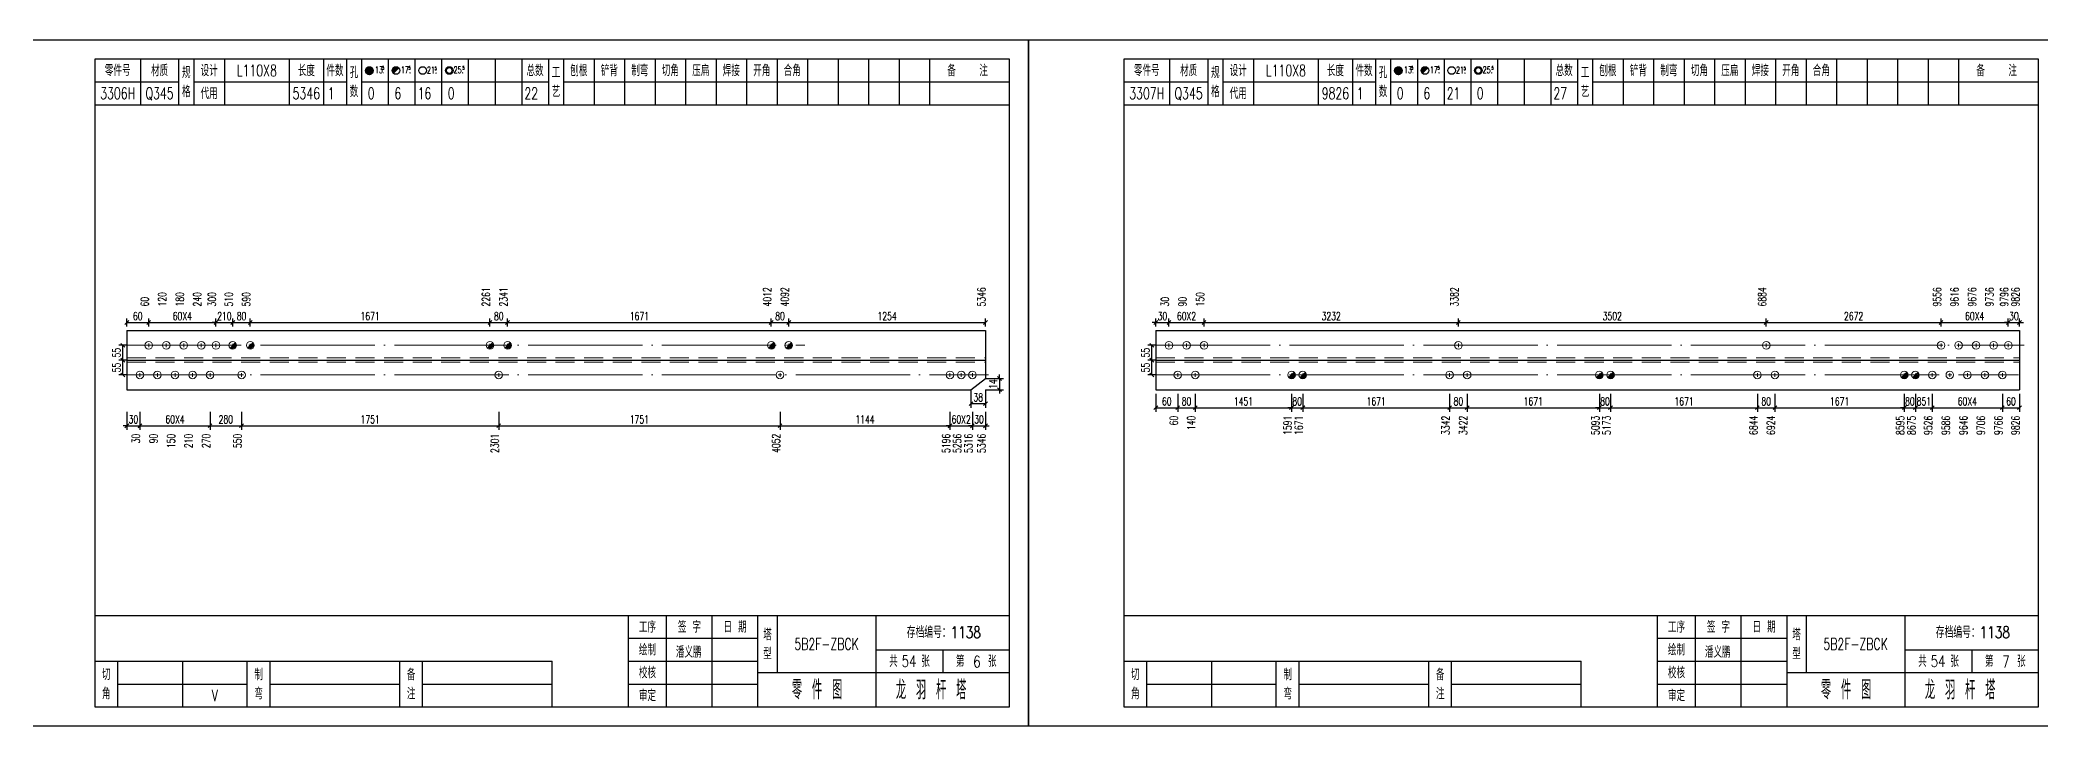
# Model space of a CAD drawing. Header units: millimetres. Extents: x 0 to 30240, y -10896 to -1348.
# Drawn here: x 1361 to 1886, y -10043 to -9863 of the extents above; entities that cross this region are included whole.
import ezdxf
from ezdxf.enums import TextEntityAlignment as Align

# ---------------------------------------------------------------- set-up
doc = ezdxf.new("R2010")
doc.units = ezdxf.units.MM
doc.header["$LTSCALE"] = 20
doc.header["$PDMODE"] = 1
doc.linetypes.add('DASHDOT2X', pattern=[1.75, 1.5, -0.125, 0, -0.125])
doc.linetypes.add('HIDDEN', pattern=[0.375, 0.25, -0.125])
for name, color, linetype, lineweight in [('1', 7, 'Continuous', 25), ('11', 3, 'Continuous', 13), ('2', 1, 'HIDDEN', 13), ('5', 1, 'Continuous', 13), ('7', 2, 'DASHDOT2X', 13)]:
    doc.layers.add(name, color=color, linetype=linetype, lineweight=lineweight)
doc.styles.get("Standard").update_dxf_attribs({"font": 'simplex', "width": 0.7, "bigfont": 'gbhzfs.shx'})
doc.styles.add('SYMBOL_TXT', font='txt.shx', dxfattribs={"width": 0.6})
doc.styles.add('TITLE_TXT', font='simplex.shx', dxfattribs={"width": 0.75, "height": 2.5, "bigfont": 'gbhzfs.shx'})
doc.dimstyles.get("Standard").update_dxf_attribs({"dimtxt": 2.1, "dimasz": 1, "dimexe": 1.05, "dimexo": 0, "dimgap": 0.63, "dimtad": 1, "dimzin": 0, "dimdsep": 46, "dimtxsty": 'standard', "dimblk": 'OBLIQUE', "dimblk1": 'OBLIQUE', "dimblk2": 'OBLIQUE', "dimcen": 0.09, "dimadec": 0, "dimazin": 0, "dimtfac": 1, "dimtdec": 1, "dimtix": 1, "dimtmove": 0, "dimatfit": 3, "dimfxl": 0, "dimtolj": 1, "dimtzin": 0, "dimarcsym": 0})
pattern_1 = [(0, (-3, 0), (0, 0.0125), [])]

# ---------------------------------------------------------------- blocks, each defined once
blk = doc.blocks.new('M12_HOLE')
h = blk.add_hatch()
h.set_pattern_fill('LINE', scale=0.1, style=0)
h.set_pattern_definition(pattern_1)
h.paths.add_polyline_path([(-5, 0, 1), (-1, 0, 1)])
at = {"color": 7}
blk.add_circle((-3, 0), 2, dxfattribs=at)
at = {"color": 7, "attachment_point": 1, "style": 'SYMBOL_TXT'}
for s, insert, char_height, width in [('13\\f??|b0|i0|c0|p54;.', (-0.1, 2.1), 3.5, 5.707), ('5', (3.7, 2.3), 1.8, 2.931)]:
    blk.add_mtext(s, dxfattribs=dict(at, insert=insert, char_height=char_height, width=width))
blk = doc.blocks.new('M16_HOLE')
h = blk.add_hatch()
h.set_pattern_fill('LINE', scale=0.1, style=0)
h.set_pattern_definition(pattern_1)
h.paths.add_polyline_path([(-1.6, 1.4, 0.668179), (-5, 0, 0.198912), (-4.4, -1.4)])
at = {"color": 7}
blk.add_circle((-3, 0), 2, dxfattribs=at)
at = {"color": 7, "attachment_point": 1, "style": 'SYMBOL_TXT'}
for s, insert, char_height, width in [('17.', (-0.4, 2.1), 3.5, 6.316), ('5', (3.6, 2.3), 1.8, 1.822)]:
    blk.add_mtext(s, dxfattribs=dict(at, insert=insert, char_height=char_height, width=width))
blk = doc.blocks.new('M20_HOLE')
at = {"color": 7}
blk.add_circle((-3, 0), 2, dxfattribs=at)
at = {"color": 7, "attachment_point": 1, "style": 'SYMBOL_TXT'}
for s, insert, char_height, width in [('21.', (-0.7, 2), 3.5, 6.074), ('5', (3.3, 2), 1.8, 1.458)]:
    blk.add_mtext(s, dxfattribs=dict(at, insert=insert, char_height=char_height, width=width))
blk = doc.blocks.new('M24_HOLE')
at = {"color": 7}
for radius in [2, 1.5]:
    blk.add_circle((-3, 0), radius, dxfattribs=at)
at = {"color": 7, "attachment_point": 1, "style": 'SYMBOL_TXT'}
for s, insert, char_height, width in [('25.', (-0.7, 2.1), 3.5, 2.429), ('5', (3.9, 2.3), 1.8, 1.944)]:
    blk.add_mtext(s, dxfattribs=dict(at, insert=insert, char_height=char_height, width=width))
blk = doc.blocks.new('JgCard')
for p, q in [((270, 180), (0, 180)), ((0, 180), (0, 0)), ((270, 0), (270, 180)), ((265, 175), (25, 175)), ((25, 175), (25, 5)), ((37, 175), (37, 163)), ((47, 175), (47, 163)), ((51, 175), (51, 163)), ((59, 175), (59, 163)), ((76, 175), (76, 163)), ((85, 175), (85, 163)), ((91, 175), (91, 163)), ((95, 175), (95, 163)), ((102, 175), (102, 163)), ((109, 175), (109, 163)), ((116, 175), (116, 163)), ((123, 175), (123, 163)), ((130, 175), (130, 163)), ((137, 175), (137, 163)), ((144, 175), (144, 163)), ((148, 175), (148, 163)), ((156, 175), (156, 163)), ((164, 175), (164, 163)), ((172, 175), (172, 163)), ((180, 175), (180, 163)), ((188, 175), (188, 163)), ((196, 175), (196, 163)), ((204, 175), (204, 163)), ((212, 175), (212, 163)), ((220, 175), (220, 163)), ((228, 175), (228, 163)), ((236, 175), (236, 163)), ((244, 175), (244, 163)), ((265, 5), (265, 175)), ((25, 169), (47, 169)), ((51, 169), (91, 169)), ((95, 169), (144, 169)), ((148, 169), (265, 169)), ((25, 163), (265, 163)), ((25, 29), (265, 29)), ((165, 5), (165, 29)), ((175, 5), (175, 29)), ((187, 5), (187, 29)), ((199, 5), (199, 29)), ((204, 29), (204, 14)), ((230, 5), (230, 29)), ((165, 23), (199, 23)), ((25, 17), (145, 17)), ((31, 5), (31, 17)), ((48, 17), (48, 5)), ((65, 5), (65, 17)), ((71, 5), (71, 17)), ((105, 5), (105, 17)), ((111, 5), (111, 17)), ((145, 5), (145, 17)), ((165, 17), (199, 17)), ((230, 20), (265, 20)), ((247.5, 20), (247.5, 14)), ((31, 11), (65, 11)), ((71, 11), (105, 11)), ((111, 11), (145, 11)), ((165, 11), (199, 11)), ((199, 14), (265, 14)), ((0, 0), (270, 0)), ((25, 5), (265, 5))]:
    blk.add_line(p, q)
blk.add_lwpolyline([(96.03, 171.99, -1), (98.03, 171.99, -1)], format="xyb", close=True)
blk.add_point((145, 96))
at = {"xscale": 0.5, "yscale": 0.5, "zscale": 0.5}
for name, p in [('M12_HOLE', (98.53, 171.99)), ('M16_HOLE', (105.5, 172)), ('M20_HOLE', (112.5, 172)), ('M24_HOLE', (119.5, 172))]:
    blk.add_blockref(name, p, dxfattribs=at)
at = {"style": 'TITLE_TXT', "width": 0.75}
for s, height, p in [('存档编号：1138', 3.076, (238.02, 23.07)), ('潘义鹏', 3, (177.45, 17.91)), ('龙 羽 杆 塔', 5, (235.17, 6.97))]:
    blk.add_text(s, height=height, dxfattribs=at).set_placement(p)
at = {"attachment_point": 5, "style": 'TITLE_TXT'}
for s, insert, char_height, width in [('零件号', (31, 172), 3, 15), ('材质', (42, 172), 3, 8), ('设计', (55, 172), 3, 8), ('长度', (80.5, 172), 3, 8), ('件数', (88, 172), 3, 6), ('总数', (140.5, 172), 3, 7), ('刨根', (152, 172), 3, 8), ('铲背', (160, 172), 3, 8), ('制弯', (168, 172), 3, 8), ('切角', (176, 172), 3, 8), ('压扁', (184, 172), 3, 8), ('焊接', (192, 172), 3, 8), ('开角', (200, 172), 3, 8), ('合角', (208, 172), 3, 8), ('备    注', (254, 172), 3, 22), ('规格', (49, 169), 3, 4), ('孔数', (93, 169), 3, 4), ('工\\P艺', (146, 169), 3, 4), ('代用', (55, 166), 3, 8), ('工序', (170, 26), 3, 10), ('签 字', (181, 26), 3, 12), ('日 期', (193, 26), 3, 12), ('绘制', (170, 20), 3, 10), ('塔\\P型', (201.5, 21.5), 3, 5), ('校核', (170, 14), 3, 10), ('共    张', (238.75, 17), 3, 17.5), ('第    张', (256.25, 17), 3, 17.5), ('切\\P角', (28, 11), 3, 6), ('制\\P弯', (68, 11), 3, 6), ('备\\P注', (108, 11), 3, 6), ('零 件 图', (214.5, 9.5), 5, 31), ('审定', (170, 8), 3, 10)]:
    blk.add_mtext(s, dxfattribs=dict(at, insert=insert, char_height=char_height, width=width))
blk = doc.blocks.new('M20')
for p, q in [((-0.5, 0), (0.5, 0)), ((0, -0.5), (0, 0.5))]:
    blk.add_line(p, q)
blk.add_circle((0, 0), 1)
blk = doc.blocks.new('M16')
for p, q in [((-0.71, -0.71), (0.71, 0.71)), ((-0.4, 0), (0.4, 0)), ((0, 0.4), (0, -0.4))]:
    blk.add_line(p, q)
blk.add_circle((0, 0), 1)
for radius in [0.8, 0.6, 0.4, 0.2]:
    blk.add_arc((0, 0), radius, 225, 45)
blk = doc.blocks.new('_Oblique')
at = {"color": 0, "linetype": 'ByBlock', "lineweight": -2}
blk.add_line((-0.5, -0.5), (0.5, 0.5), dxfattribs=at)
blk = doc.blocks.new('*D4847')
at = {"layer": '11', "color": 0, "lineweight": -2}
for p, q in [((1383.4, -9964.04), (1382.4, -9964.04)), ((1383.4, -9960.36), (1383.4, -9965.09)), ((1383.4, -9964.04), (1386.84, -9964.04)), ((1386.84, -9960.36), (1386.84, -9965.09)), ((1386.84, -9964.04), (1387.84, -9964.04))]:
    blk.add_line(p, q, dxfattribs=at)
at = {"layer": 'Defpoints', "color": 0}
for p in [(1383.4, -9960.36), (1386.84, -9960.36), (1386.84, -9964.04)]:
    blk.add_point(p, dxfattribs=at)
at = {"layer": '11', "color": 0, "lineweight": -2}
blk.add_blockref('_Oblique', (1383.4, -9964.04), dxfattribs=at)
at = {"layer": '11', "color": 0, "lineweight": -2, "rotation": 180}
blk.add_blockref('_Oblique', (1386.84, -9964.04), dxfattribs=at)
at = {"layer": '11', "color": 0, "insert": (1385.12, -9962.36), "char_height": 2.1, "attachment_point": 5}
blk.add_mtext('\\A1;30', dxfattribs=at)
blk = doc.blocks.new('*D4853')
at = {"layer": '11', "color": 0, "lineweight": -2}
for p, q in [((1599.38, -9964.04), (1598.38, -9964.04)), ((1599.38, -9960.36), (1599.38, -9965.09)), ((1599.38, -9964.04), (1605.26, -9964.04)), ((1605.26, -9960.36), (1605.26, -9965.09)), ((1605.26, -9964.04), (1606.26, -9964.04))]:
    blk.add_line(p, q, dxfattribs=at)
at = {"layer": 'Defpoints', "color": 0}
for p in [(1599.38, -9960.36), (1605.26, -9960.36), (1605.26, -9964.04)]:
    blk.add_point(p, dxfattribs=at)
at = {"layer": '11', "color": 0, "lineweight": -2}
blk.add_blockref('_Oblique', (1599.38, -9964.04), dxfattribs=at)
at = {"layer": '11', "color": 0, "lineweight": -2, "rotation": 180}
blk.add_blockref('_Oblique', (1605.26, -9964.04), dxfattribs=at)
at = {"layer": '11', "color": 0, "insert": (1602.32, -9962.36), "char_height": 2.1, "attachment_point": 5}
blk.add_mtext('\\A1;60X2', dxfattribs=at)
blk = doc.blocks.new('*D4854')
at = {"layer": '11', "color": 0, "lineweight": -2}
for p, q in [((1605.26, -9964.04), (1604.26, -9964.04)), ((1605.26, -9960.36), (1605.26, -9965.09)), ((1605.26, -9964.04), (1608.7, -9964.04)), ((1608.7, -9960.36), (1608.7, -9965.09)), ((1608.7, -9964.04), (1609.7, -9964.04))]:
    blk.add_line(p, q, dxfattribs=at)
at = {"layer": 'Defpoints', "color": 0}
for p in [(1605.26, -9960.36), (1608.7, -9960.36), (1608.7, -9964.04)]:
    blk.add_point(p, dxfattribs=at)
at = {"layer": '11', "color": 0, "lineweight": -2}
blk.add_blockref('_Oblique', (1605.26, -9964.04), dxfattribs=at)
at = {"layer": '11', "color": 0, "lineweight": -2, "rotation": 180}
blk.add_blockref('_Oblique', (1608.7, -9964.04), dxfattribs=at)
at = {"layer": '11', "color": 0, "insert": (1606.98, -9962.36), "char_height": 2.1, "attachment_point": 5}
blk.add_mtext('\\A1;30', dxfattribs=at)
blk = doc.blocks.new('*D4857')
at = {"layer": '11', "color": 0, "lineweight": -2}
for p, q in [((1406.79, -9936.95), (1405.79, -9936.95)), ((1406.79, -9938), (1406.79, -9935.9)), ((1406.79, -9936.95), (1411.2, -9936.95)), ((1411.2, -9938), (1411.2, -9935.9)), ((1411.2, -9936.95), (1412.2, -9936.95))]:
    blk.add_line(p, q, dxfattribs=at)
at = {"layer": 'Defpoints', "color": 0}
for p in [(1406.79, -9938), (1411.2, -9936.95), (1411.2, -9938)]:
    blk.add_point(p, dxfattribs=at)
at = {"layer": '11', "color": 0, "lineweight": -2}
blk.add_blockref('_Oblique', (1406.79, -9936.95), dxfattribs=at)
at = {"layer": '11', "color": 0, "lineweight": -2, "rotation": 180}
blk.add_blockref('_Oblique', (1411.2, -9936.95), dxfattribs=at)
at = {"layer": '11', "color": 0, "insert": (1408.99, -9935.27), "char_height": 2.1, "attachment_point": 5}
blk.add_mtext('\\A1;210', dxfattribs=at)
blk = doc.blocks.new('*D4864')
at = {"layer": '11', "color": 0, "lineweight": -2}
for p, q in [((1608.7, -9951.62), (1613.42, -9951.62)), ((1612.38, -9951.62), (1612.38, -9950.62)), ((1612.38, -9951.62), (1612.38, -9954.59)), ((1608.7, -9954.59), (1613.42, -9954.59)), ((1612.38, -9954.59), (1612.38, -9955.59))]:
    blk.add_line(p, q, dxfattribs=at)
at = {"layer": 'Defpoints', "color": 0}
for p in [(1608.7, -9951.62), (1608.7, -9954.59), (1612.38, -9954.59)]:
    blk.add_point(p, dxfattribs=at)
at = {"layer": '11', "color": 0, "lineweight": -2}
for p, rotation in [((1612.38, -9951.62), 270), ((1612.38, -9954.59), 90)]:
    blk.add_blockref('_Oblique', p, dxfattribs=dict(at, rotation=rotation))
at = {"layer": '11', "color": 0, "insert": (1610.7, -9953.1), "char_height": 2.1, "attachment_point": 5, "rotation": 90}
blk.add_mtext('\\A1;14', dxfattribs=at)
blk = doc.blocks.new('*D4865')
at = {"layer": '11', "color": 0, "lineweight": -2}
for p, q in [((1604.87, -9954.59), (1604.87, -9959.31)), ((1608.7, -9958.26), (1604.87, -9958.26)), ((1608.7, -9954.59), (1608.7, -9959.31))]:
    blk.add_line(p, q, dxfattribs=at)
at = {"layer": 'Defpoints', "color": 0}
for p in [(1604.87, -9954.59), (1604.87, -9958.26), (1608.7, -9954.59)]:
    blk.add_point(p, dxfattribs=at)
at = {"layer": '11', "color": 0, "lineweight": -2, "rotation": 180}
blk.add_blockref('_Oblique', (1604.87, -9958.26), dxfattribs=at)
at = {"layer": '11', "color": 0, "lineweight": -2}
blk.add_blockref('_Oblique', (1608.7, -9958.26), dxfattribs=at)
at = {"layer": '11', "color": 0, "insert": (1606.79, -9956.58), "char_height": 2.1, "attachment_point": 5}
blk.add_mtext('\\A1;38', dxfattribs=at)
blk = doc.blocks.new('*D4871')
at = {"layer": '11', "color": 0, "lineweight": -2}
for p, q in [((1689, -9959.31), (1688, -9959.31)), ((1689, -9955.64), (1689, -9960.36)), ((1689, -9959.31), (1691.94, -9959.31)), ((1691.94, -9955.64), (1691.94, -9960.36)), ((1691.94, -9959.31), (1692.94, -9959.31))]:
    blk.add_line(p, q, dxfattribs=at)
at = {"layer": 'Defpoints', "color": 0}
for p in [(1689, -9955.64), (1691.94, -9955.64), (1691.94, -9959.31)]:
    blk.add_point(p, dxfattribs=at)
at = {"layer": '11', "color": 0, "lineweight": -2}
blk.add_blockref('_Oblique', (1689, -9959.31), dxfattribs=at)
at = {"layer": '11', "color": 0, "lineweight": -2, "rotation": 180}
blk.add_blockref('_Oblique', (1691.94, -9959.31), dxfattribs=at)
at = {"layer": '11', "color": 0, "insert": (1690.47, -9957.63), "char_height": 2.1, "attachment_point": 5}
blk.add_mtext('\\A1;80', dxfattribs=at)
blk = doc.blocks.new('*D4875')
at = {"layer": '11', "color": 0, "lineweight": -2}
for p, q in [((1769.76, -9959.31), (1768.76, -9959.31)), ((1769.76, -9955.64), (1769.76, -9960.36)), ((1769.76, -9959.31), (1772.7, -9959.31)), ((1772.7, -9955.64), (1772.7, -9960.36)), ((1772.7, -9959.31), (1773.7, -9959.31))]:
    blk.add_line(p, q, dxfattribs=at)
at = {"layer": 'Defpoints', "color": 0}
for p in [(1769.76, -9955.64), (1772.7, -9955.64), (1772.7, -9959.31)]:
    blk.add_point(p, dxfattribs=at)
at = {"layer": '11', "color": 0, "lineweight": -2}
blk.add_blockref('_Oblique', (1769.76, -9959.31), dxfattribs=at)
at = {"layer": '11', "color": 0, "lineweight": -2, "rotation": 180}
blk.add_blockref('_Oblique', (1772.7, -9959.31), dxfattribs=at)
at = {"layer": '11', "color": 0, "insert": (1771.23, -9957.63), "char_height": 2.1, "attachment_point": 5}
blk.add_mtext('\\A1;80', dxfattribs=at)
blk = doc.blocks.new('*D4879')
at = {"layer": '11', "color": 0, "lineweight": -2}
for p, q in [((1849.76, -9959.31), (1848.76, -9959.31)), ((1849.76, -9955.64), (1849.76, -9960.36)), ((1849.76, -9959.31), (1852.7, -9959.31)), ((1852.7, -9955.64), (1852.7, -9960.36)), ((1852.7, -9959.31), (1853.7, -9959.31))]:
    blk.add_line(p, q, dxfattribs=at)
at = {"layer": 'Defpoints', "color": 0}
for p in [(1849.76, -9955.64), (1852.7, -9955.64), (1852.7, -9959.31)]:
    blk.add_point(p, dxfattribs=at)
at = {"layer": '11', "color": 0, "lineweight": -2}
blk.add_blockref('_Oblique', (1849.76, -9959.31), dxfattribs=at)
at = {"layer": '11', "color": 0, "lineweight": -2, "rotation": 180}
blk.add_blockref('_Oblique', (1852.7, -9959.31), dxfattribs=at)
at = {"layer": '11', "color": 0, "insert": (1851.23, -9957.63), "char_height": 2.1, "attachment_point": 5}
blk.add_mtext('\\A1;80', dxfattribs=at)
blk = doc.blocks.new('*D4883')
at = {"layer": '11', "color": 0, "lineweight": -2}
for p, q in [((1653.4, -9936.95), (1652.4, -9936.95)), ((1653.4, -9938), (1653.4, -9935.9)), ((1653.4, -9936.95), (1656.84, -9936.95)), ((1656.84, -9938), (1656.84, -9935.9)), ((1656.84, -9936.95), (1657.84, -9936.95))]:
    blk.add_line(p, q, dxfattribs=at)
at = {"layer": 'Defpoints', "color": 0}
for p in [(1653.4, -9938), (1656.84, -9936.95), (1656.84, -9938)]:
    blk.add_point(p, dxfattribs=at)
at = {"layer": '11', "color": 0, "lineweight": -2}
blk.add_blockref('_Oblique', (1653.4, -9936.95), dxfattribs=at)
at = {"layer": '11', "color": 0, "lineweight": -2, "rotation": 180}
blk.add_blockref('_Oblique', (1656.84, -9936.95), dxfattribs=at)
at = {"layer": '11', "color": 0, "insert": (1655.12, -9935.27), "char_height": 2.1, "attachment_point": 5}
blk.add_mtext('\\A1;30', dxfattribs=at)
blk = doc.blocks.new('*D4889')
at = {"layer": '11', "color": 0, "lineweight": -2}
for p, q in [((1877.06, -9936.95), (1876.06, -9936.95)), ((1877.06, -9938), (1877.06, -9935.9)), ((1877.06, -9936.95), (1880, -9936.95)), ((1880, -9938), (1880, -9935.9)), ((1880, -9936.95), (1881, -9936.95))]:
    blk.add_line(p, q, dxfattribs=at)
at = {"layer": 'Defpoints', "color": 0}
for p in [(1877.06, -9938), (1880, -9936.95), (1880, -9938)]:
    blk.add_point(p, dxfattribs=at)
at = {"layer": '11', "color": 0, "lineweight": -2}
blk.add_blockref('_Oblique', (1877.06, -9936.95), dxfattribs=at)
at = {"layer": '11', "color": 0, "lineweight": -2, "rotation": 180}
blk.add_blockref('_Oblique', (1880, -9936.95), dxfattribs=at)
at = {"layer": '11', "color": 0, "insert": (1878.53, -9935.27), "char_height": 2.1, "attachment_point": 5}
blk.add_mtext('\\A1;30', dxfattribs=at)

msp = doc.modelspace()

# ---------------------------------------------------------------- linework, layer by layer
at = {"layer": '1'}
for p, q in [((1383.4, -9939.048), (1383.4, -9954.588)), ((1383.4, -9939.048), (1608.7, -9939.048)), ((1608.7, -9939.048), (1608.7, -9946.818)), ((1653.4, -9939.048), (1653.4, -9954.588)), ((1653.4, -9939.048), (1880, -9939.048)), ((1880, -9939.048), (1880, -9954.588)), ((1383.4, -9946.818), (1608.7, -9946.818)), ((1608.7, -9946.818), (1608.7, -9951.621)), ((1653.4, -9946.818), (1880, -9946.818)), ((1604.872, -9954.588), (1608.7, -9951.621)), ((1383.4, -9954.588), (1604.872, -9954.588)), ((1653.4, -9954.588), (1880, -9954.588))]:
    msp.add_line(p, q, dxfattribs=at)
at = {"layer": '2'}
for p, q in [((1383.4, -9946.253), (1608.7, -9946.253)), ((1383.4, -9947.383), (1608.7, -9947.383)), ((1653.4, -9946.253), (1880, -9946.253)), ((1653.4, -9947.383), (1880, -9947.383))]:
    msp.add_line(p, q, dxfattribs=at)
at = {"layer": '7'}
for p, q in [((1383.4, -9942.933), (1561.278, -9942.933)), ((1653.4, -9942.933), (1881.26, -9942.933)), ((1383.4, -9950.703), (1609.46, -9950.703)), ((1653.4, -9950.703), (1879.71, -9950.703))]:
    msp.add_line(p, q, dxfattribs=at)

# ---------------------------------------------------------------- block references
at = {"layer": '1'}
for p in [(1350, -10042.818), (1620, -10042.818)]:
    msp.add_blockref('JgCard', p, dxfattribs=at)
at = {"layer": '5'}
for name, p in [('M20', (1389.14, -9942.933)), ('M20', (1393.74, -9942.933)), ('M20', (1398.34, -9942.933)), ('M20', (1402.94, -9942.933)), ('M20', (1406.79, -9942.933)), ('M16', (1411.2, -9942.933)), ('M16', (1415.8, -9942.933)), ('M16', (1478.685, -9942.933)), ('M16', (1483.285, -9942.933)), ('M16', (1552.478, -9942.933)), ('M16', (1557.078, -9942.933)), ('M20', (1656.84, -9942.933)), ('M20', (1661.44, -9942.933)), ('M20', (1666.04, -9942.933)), ('M20', (1732.771, -9942.933)), ('M20', (1813.531, -9942.933)), ('M20', (1859.41, -9942.933)), ('M20', (1864.01, -9942.933)), ('M20', (1868.61, -9942.933)), ('M20', (1873.21, -9942.933)), ('M20', (1877.06, -9942.933)), ('M20', (1386.84, -9950.703)), ('M20', (1391.44, -9950.703)), ('M20', (1396.04, -9950.703)), ('M20', (1400.64, -9950.703)), ('M20', (1405.24, -9950.703)), ('M20', (1413.5, -9950.703)), ('M20', (1480.985, -9950.703)), ('M20', (1554.778, -9950.703)), ('M20', (1599.38, -9950.703)), ('M20', (1602.32, -9950.703)), ('M20', (1605.26, -9950.703)), ('M20', (1659.14, -9950.703)), ('M20', (1663.74, -9950.703)), ('M16', (1688.995, -9950.703)), ('M16', (1691.935, -9950.703)), ('M20', (1730.471, -9950.703)), ('M20', (1735.071, -9950.703)), ('M16', (1769.756, -9950.703)), ('M16', (1772.696, -9950.703)), ('M20', (1811.231, -9950.703)), ('M20', (1815.831, -9950.703)), ('M16', (1849.76, -9950.703)), ('M16', (1852.7, -9950.703)), ('M20', (1857.11, -9950.703)), ('M20', (1861.71, -9950.703)), ('M20', (1866.31, -9950.703)), ('M20', (1870.91, -9950.703)), ('M20', (1875.51, -9950.703))]:
    msp.add_blockref(name, p, dxfattribs=at)

# ---------------------------------------------------------------- texts
at = {"style": 'TITLE_TXT', "width": 0.75}
for s, p in [('54', (1586.712, -10027.328)), ('6', (1605.466, -10027.433)), ('54', (1856.712, -10027.328)), ('7', (1875.466, -10027.433))]:
    msp.add_text(s, height=3, dxfattribs=at).set_placement(p)
at = {"layer": '1', "width": 0.7}
for s, p in [('L110X8', (1417.5, -9870.818)), ('L110X8', (1687.5, -9870.818)), ('3306H', (1381, -9876.818)), ('Q345', (1392, -9876.818)), ('5346', (1430.5, -9876.818)), ('1', (1437, -9876.818)), ('0', (1447.5, -9876.818)), ('6', (1454.5, -9876.818)), ('16', (1461.5, -9876.818)), ('0', (1468.5, -9876.818)), ('22', (1489.5, -9876.818)), ('3307H', (1651, -9876.818)), ('Q345', (1662, -9876.818)), ('9826', (1700.5, -9876.818)), ('1', (1707, -9876.818)), ('0', (1717.5, -9876.818)), ('6', (1724.5, -9876.818)), ('21', (1731.5, -9876.818)), ('0', (1738.5, -9876.818)), ('27', (1759.5, -9876.818)), ('V', (1406.5, -10034.818))]:
    msp.add_text(s, height=3, dxfattribs=at).set_placement(p, align=Align.MIDDLE_CENTER)
for s, p in [('6884', (1813.531, -9932.748)), ('60', (1389.14, -9932.748)), ('120', (1393.74, -9932.748)), ('180', (1398.34, -9932.748)), ('240', (1402.94, -9932.748)), ('300', (1406.79, -9932.748)), ('510', (1411.2, -9932.748)), ('590', (1415.8, -9932.748)), ('2261', (1478.685, -9932.748)), ('2341', (1483.285, -9932.748)), ('4012', (1552.478, -9932.748)), ('4092', (1557.078, -9932.748)), ('5346', (1608.7, -9932.748)), ('30', (1656.84, -9932.748)), ('90', (1661.44, -9932.748)), ('150', (1666.04, -9932.748)), ('3382', (1732.771, -9932.748)), ('9556', (1859.41, -9932.748)), ('9616', (1864.01, -9932.748)), ('9676', (1868.61, -9932.748)), ('9736', (1873.21, -9932.748)), ('9796', (1877.06, -9932.748)), ('9826', (1880, -9932.748))]:
    msp.add_text(s, height=2.1, rotation=90, dxfattribs=at).set_placement(p)
for s, p in [('60', (1659.14, -9961.413)), ('140', (1663.74, -9961.413)), ('1591', (1688.995, -9961.413)), ('1671', (1691.935, -9961.413)), ('3342', (1730.471, -9961.413)), ('3422', (1735.071, -9961.413)), ('5093', (1769.756, -9961.413)), ('5173', (1772.696, -9961.413)), ('6844', (1811.231, -9961.413)), ('6924', (1815.831, -9961.413)), ('8595', (1849.76, -9961.413)), ('8675', (1852.7, -9961.413)), ('9526', (1857.11, -9961.413)), ('9586', (1861.71, -9961.413)), ('9646', (1866.31, -9961.413)), ('9706', (1870.91, -9961.413)), ('9766', (1875.51, -9961.413)), ('9826', (1880, -9961.413)), ('30', (1386.84, -9966.138)), ('90', (1391.44, -9966.138)), ('150', (1396.04, -9966.138)), ('210', (1400.64, -9966.138)), ('270', (1405.24, -9966.138)), ('550', (1413.5, -9966.138)), ('2301', (1480.985, -9966.138)), ('4052', (1554.778, -9966.138)), ('5196', (1599.384, -9966.138)), ('5256', (1602.324, -9966.138)), ('5316', (1605.27, -9966.138)), ('5346', (1608.7, -9966.138))]:
    msp.add_text(s, height=2.1, rotation=90, dxfattribs=at).set_placement(p, align=Align.RIGHT)
at = {"layer": '1', "char_height": 3, "width": 26, "attachment_point": 5}
for insert in [(1567, -10021.318), (1837, -10021.318)]:
    msp.add_mtext('5B2F-ZBCK', dxfattribs=dict(at, insert=insert))

# ---------------------------------------------------------------- dimensions: what is measured, and where the dimension line sits
at = {"layer": '1'}
for base, p1, p2 in [((1382.35, -9942.933), (1383.35, -9946.818), (1383.35, -9942.933)), ((1652.35, -9942.933), (1653.35, -9946.818), (1653.35, -9942.933)), ((1382.35, -9946.818), (1383.35, -9950.703), (1383.35, -9946.818)), ((1652.35, -9946.818), (1653.35, -9950.703), (1653.35, -9946.818))]:
    msp.add_linear_dim(base=base, p1=p1, p2=p2, angle=90, text='55', dimstyle='standard', dxfattribs=at).render()
at = {"layer": '11'}
for base, p1, p2, text in [((1389.14, -9936.948), (1383.4, -9937.998), (1389.14, -9937.998), '60'), ((1406.79, -9936.948), (1389.14, -9937.998), (1406.79, -9937.998), '60X4'), ((1415.8, -9936.948), (1411.2, -9937.998), (1415.8, -9937.998), '80'), ((1478.685, -9936.948), (1415.8, -9937.998), (1478.685, -9937.998), '1671'), ((1483.285, -9936.948), (1478.685, -9937.998), (1483.285, -9937.998), '80'), ((1552.478, -9936.948), (1483.285, -9937.998), (1552.478, -9937.998), '1671'), ((1557.078, -9936.948), (1552.478, -9937.998), (1557.078, -9937.998), '80'), ((1608.7, -9936.948), (1557.078, -9937.998), (1608.7, -9937.998), '1254'), ((1666.04, -9936.948), (1656.84, -9937.998), (1666.04, -9937.998), '60X2'), ((1732.771, -9936.948), (1666.04, -9937.998), (1732.771, -9937.998), '3232'), ((1813.531, -9936.948), (1732.771, -9937.998), (1813.531, -9937.998), '3502'), ((1859.41, -9936.948), (1813.531, -9937.998), (1859.41, -9937.998), '2672'), ((1877.06, -9936.948), (1859.41, -9937.998), (1877.06, -9937.998), '60X4'), ((1659.14, -9959.313), (1653.4, -9955.638), (1659.14, -9955.638), '60'), ((1663.74, -9959.313), (1659.14, -9955.638), (1663.74, -9955.638), '80'), ((1688.995, -9959.313), (1663.74, -9955.638), (1688.995, -9955.638), '1451'), ((1730.471, -9959.313), (1691.935, -9955.638), (1730.471, -9955.638), '1671'), ((1735.071, -9959.313), (1730.471, -9955.638), (1735.071, -9955.638), '80'), ((1769.756, -9959.313), (1735.071, -9955.638), (1769.756, -9955.638), '1671'), ((1811.231, -9959.313), (1772.696, -9955.638), (1811.231, -9955.638), '1671'), ((1815.831, -9959.313), (1811.231, -9955.638), (1815.831, -9955.638), '80'), ((1849.76, -9959.313), (1815.831, -9955.638), (1849.76, -9955.638), '1671'), ((1857.11, -9959.313), (1852.7, -9955.638), (1857.11, -9955.638), '851'), ((1875.51, -9959.313), (1857.11, -9955.638), (1875.51, -9955.638), '60X4'), ((1880, -9959.313), (1875.51, -9955.638), (1880, -9955.638), '60'), ((1405.24, -9964.038), (1386.84, -9960.363), (1405.24, -9960.363), '60X4'), ((1413.5, -9964.038), (1405.24, -9960.363), (1413.5, -9960.363), '280'), ((1480.985, -9964.038), (1413.5, -9960.363), (1480.985, -9960.363), '1751'), ((1554.778, -9964.038), (1480.985, -9960.363), (1554.778, -9960.363), '1751'), ((1599.38, -9964.038), (1554.778, -9960.363), (1599.38, -9960.363), '1144')]:
    msp.add_linear_dim(base=base, p1=p1, p2=p2, text=text, dimstyle='standard', dxfattribs=at).render()
for base, p1, p2, text, picture, middle in [((1411.2, -9936.948), (1406.79, -9937.998), (1411.2, -9937.998), '210', '*D4857', (1408.995, -9935.268)), ((1656.84, -9936.948), (1653.4, -9937.998), (1656.84, -9937.998), '30', '*D4883', (1655.12, -9935.268)), ((1880, -9936.948), (1877.06, -9937.998), (1880, -9937.998), '30', '*D4889', (1878.53, -9935.268)), ((1604.872, -9958.263), (1608.7, -9954.588), (1604.872, -9954.588), '38', '*D4865', (1606.786, -9956.583)), ((1691.935, -9959.313), (1688.995, -9955.638), (1691.935, -9955.638), '80', '*D4871', (1690.465, -9957.633)), ((1772.696, -9959.313), (1769.756, -9955.638), (1772.696, -9955.638), '80', '*D4875', (1771.226, -9957.633)), ((1852.7, -9959.313), (1849.76, -9955.638), (1852.7, -9955.638), '80', '*D4879', (1851.23, -9957.633)), ((1386.84, -9964.038), (1383.4, -9960.363), (1386.84, -9960.363), '30', '*D4847', (1385.12, -9962.358)), ((1605.26, -9964.038), (1599.38, -9960.363), (1605.26, -9960.363), '60X2', '*D4853', (1602.32, -9962.358)), ((1608.7, -9964.038), (1605.26, -9960.363), (1608.7, -9960.363), '30', '*D4854', (1606.98, -9962.358))]:
    dim = msp.add_linear_dim(base=base, p1=p1, p2=p2, text=text, dimstyle='standard', dxfattribs=at)
    dim.commit()
    dim.dimension.update_dxf_attribs({"geometry": picture, "text_midpoint": middle})
dim = msp.add_linear_dim(base=(1612.375, -9954.588), p1=(1608.7, -9951.621), p2=(1608.7, -9954.588), angle=90, text='14', dimstyle='standard', dxfattribs=at)
dim.commit()
dim.dimension.update_dxf_attribs({"geometry": '*D4864', "text_midpoint": (1610.695, -9953.105)})

doc.saveas('drawing.dxf')
